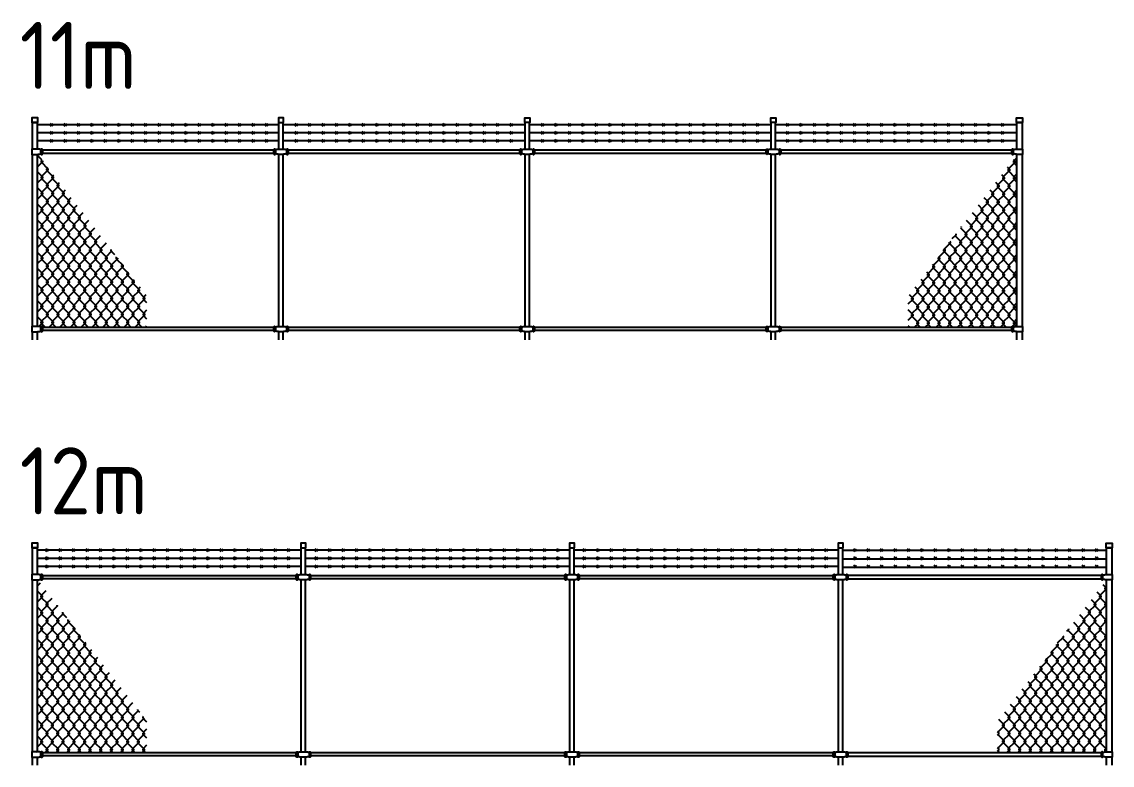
# Model space of a CAD drawing. Extents: x -408 to 1508121, y -29672 to 868845.
# Drawn here: x 1349782 to 1361961, y 168862 to 177162 of the extents above; entities that cross this region are included whole.
import ezdxf

# ---------------------------------------------------------------- set-up
doc = ezdxf.new("R2010")
doc.units = 0
doc.header["$MEASUREMENT"] = 0
doc.layers.get('DEFPOINTS').update_dxf_attribs({"color": 1})
doc.layers.add('Fence Elev New', color=2, linetype='Continuous')
doc.styles.add('ISOCP', font='isocp.shx')

# ---------------------------------------------------------------- blocks, each defined once
blk = doc.blocks.new('11m')
at = {"layer": 'Fence Elev New'}
h = blk.add_hatch(dxfattribs=at)
h.set_pattern_fill('CHAINLNK', color=8, scale=150, angle=0.0223, style=0, pattern_type=2)
h.set_pattern_definition([(269.97765, (5939.02, 28356.267), (-60.0351, -89.97659), [15, -165]), (269.97765, (5954.02, 28356.26), (-60.0351, -89.97659), [15, -165]), (314.97765, (5939.015, 28341.267), (-299.894666, 270.116992), [106.066, -403.05087]), (224.97765, (5954.015, 28341.26), (-300.105288, -269.882967), [106.066, -403.05087])])
edge = h.paths.add_edge_path()
edge.add_line((1249, 491), (1249, 137))
edge.add_line((1249, 137), (60, 137))
edge.add_line((60, 137), (60, 145))
edge.add_line((60, 145), (57, 145))
edge.add_arc((50, 143), 7.62, 14.9595, 165.0405)
edge.add_line((43, 145), (31, 145))
edge.add_arc((18, 127), 21.4, 54.0159, 86.349)
edge.add_line((20, 149), (9, 149))
edge.add_arc((9, 150), 1.56, 168.9447, 269.0261, ccw=False)
edge.add_line((7, 150), (30, 150))
edge.add_line((30, 150), (30, 2069))
edge.add_line((30, 2069), (1249, 491))
h = blk.add_hatch(dxfattribs=at)
h.set_pattern_fill('CHAINLNK', color=8, scale=150, angle=0.0223, style=0, pattern_type=2)
h.set_pattern_definition([(269.97765, (-479.48, 28356.266), (-60.0351, -89.97659), [15, -165]), (269.97765, (-464.48, 28356.26), (-60.0351, -89.97659), [15, -165]), (314.97765, (-479.485, 28341.266), (-299.894666, 270.116992), [106.066, -403.05087]), (224.97765, (-464.485, 28341.26), (-300.105288, -269.882967), [106.066, -403.05087])])
edge = h.paths.add_edge_path()
edge.add_line((10943, 149), (10971, 145))
edge.add_arc((10984, 127), 21.4, 93.651, 125.9841, ccw=False)
edge.add_line((10982, 149), (10993, 149))
edge.add_arc((10993, 150), 1.56, 270.9739, 371.0553)
edge.add_line((10995, 150), (10970, 150))
edge.add_line((10970, 150), (10970, 2069))
edge.add_line((10970, 2069), (9753, 491))
edge.add_line((9753, 491), (9753, 137))
edge.add_line((9753, 137), (10909, 137))
edge.add_line((10909, 137), (10909, 145))
edge.add_line((10909, 145), (10921, 145))
edge.add_arc((10938, 117), 31.6, 79.5958, 121.1462, ccw=False)
for p, q in [((2726, 2400), (30, 2400)), ((176, 2385), (206, 2415)), ((176, 2385), (206, 2415)), ((206, 2385), (176, 2415)), ((206, 2295), (176, 2325)), ((176, 2295), (206, 2325)), ((326, 2385), (356, 2415)), ((326, 2385), (356, 2415)), ((356, 2385), (326, 2415)), ((356, 2295), (326, 2325)), ((326, 2295), (356, 2325)), ((506, 2385), (476, 2415)), ((476, 2385), (506, 2415)), ((506, 2295), (476, 2325)), ((476, 2295), (506, 2325)), ((626, 2385), (656, 2415)), ((626, 2385), (656, 2415)), ((656, 2385), (626, 2415)), ((656, 2295), (626, 2325)), ((626, 2295), (656, 2325)), ((776, 2385), (806, 2415)), ((776, 2385), (806, 2415)), ((806, 2385), (776, 2415)), ((806, 2295), (776, 2325)), ((776, 2295), (806, 2325)), ((956, 2385), (926, 2415)), ((926, 2385), (956, 2415)), ((956, 2295), (926, 2325)), ((926, 2295), (956, 2325)), ((1106, 2385), (1076, 2415)), ((1076, 2385), (1106, 2415)), ((1106, 2295), (1076, 2325)), ((1076, 2295), (1106, 2325)), ((1256, 2385), (1226, 2415)), ((1226, 2385), (1256, 2415)), ((1256, 2295), (1226, 2325)), ((1226, 2295), (1256, 2325)), ((1406, 2385), (1376, 2415)), ((1376, 2385), (1406, 2415)), ((1406, 2295), (1376, 2325)), ((1376, 2295), (1406, 2325)), ((1526, 2385), (1556, 2415)), ((1556, 2385), (1526, 2415)), ((1526, 2295), (1556, 2325)), ((1556, 2295), (1526, 2325)), ((1676, 2385), (1706, 2415)), ((1706, 2385), (1676, 2415)), ((1676, 2295), (1706, 2325)), ((1706, 2295), (1676, 2325)), ((1826, 2385), (1856, 2415)), ((1856, 2385), (1826, 2415)), ((1826, 2295), (1856, 2325)), ((1856, 2295), (1826, 2325)), ((1976, 2385), (2006, 2415)), ((2006, 2385), (1976, 2415)), ((1976, 2295), (2006, 2325)), ((2006, 2295), (1976, 2325)), ((2126, 2385), (2156, 2415)), ((2156, 2385), (2126, 2415)), ((2126, 2295), (2156, 2325)), ((2156, 2295), (2126, 2325)), ((2276, 2385), (2306, 2415)), ((2306, 2385), (2276, 2415)), ((2276, 2295), (2306, 2325)), ((2306, 2295), (2276, 2325)), ((2426, 2385), (2456, 2415)), ((2456, 2385), (2426, 2415)), ((2426, 2295), (2456, 2325)), ((2456, 2295), (2426, 2325)), ((2576, 2385), (2606, 2415)), ((2606, 2385), (2576, 2415)), ((2576, 2295), (2606, 2325)), ((2606, 2295), (2576, 2325)), ((2726, 2130), (2726, 2428)), ((2774, 2130), (2774, 2428)), ((5476, 2400), (2774, 2400)), ((2908, 2385), (2938, 2415)), ((2908, 2385), (2938, 2415)), ((2938, 2385), (2908, 2415)), ((2938, 2295), (2908, 2325)), ((2908, 2295), (2938, 2325)), ((3058, 2385), (3088, 2415)), ((3058, 2385), (3088, 2415)), ((3088, 2385), (3058, 2415)), ((3088, 2295), (3058, 2325)), ((3058, 2295), (3088, 2325)), ((3238, 2385), (3208, 2415)), ((3208, 2385), (3238, 2415)), ((3238, 2295), (3208, 2325)), ((3208, 2295), (3238, 2325)), ((3358, 2385), (3388, 2415)), ((3358, 2385), (3388, 2415)), ((3388, 2385), (3358, 2415)), ((3388, 2295), (3358, 2325)), ((3358, 2295), (3388, 2325)), ((3508, 2385), (3538, 2415)), ((3508, 2385), (3538, 2415)), ((3538, 2385), (3508, 2415)), ((3538, 2295), (3508, 2325)), ((3508, 2295), (3538, 2325)), ((3688, 2385), (3658, 2415)), ((3658, 2385), (3688, 2415)), ((3688, 2295), (3658, 2325)), ((3658, 2295), (3688, 2325)), ((3838, 2385), (3808, 2415)), ((3808, 2385), (3838, 2415)), ((3838, 2295), (3808, 2325)), ((3808, 2295), (3838, 2325)), ((3988, 2385), (3958, 2415)), ((3958, 2385), (3988, 2415)), ((3988, 2295), (3958, 2325)), ((3958, 2295), (3988, 2325)), ((4138, 2385), (4108, 2415)), ((4108, 2385), (4138, 2415)), ((4138, 2295), (4108, 2325)), ((4108, 2295), (4138, 2325)), ((4258, 2385), (4288, 2415)), ((4288, 2385), (4258, 2415)), ((4258, 2295), (4288, 2325)), ((4288, 2295), (4258, 2325)), ((4408, 2385), (4438, 2415)), ((4438, 2385), (4408, 2415)), ((4408, 2295), (4438, 2325)), ((4438, 2295), (4408, 2325)), ((4558, 2385), (4588, 2415)), ((4588, 2385), (4558, 2415)), ((4558, 2295), (4588, 2325)), ((4588, 2295), (4558, 2325)), ((4708, 2385), (4738, 2415)), ((4738, 2385), (4708, 2415)), ((4708, 2295), (4738, 2325)), ((4738, 2295), (4708, 2325)), ((4858, 2385), (4888, 2415)), ((4888, 2385), (4858, 2415)), ((4858, 2295), (4888, 2325)), ((4888, 2295), (4858, 2325)), ((5008, 2385), (5038, 2415)), ((5038, 2385), (5008, 2415)), ((5008, 2295), (5038, 2325)), ((5038, 2295), (5008, 2325)), ((5158, 2385), (5188, 2415)), ((5188, 2385), (5158, 2415)), ((5158, 2295), (5188, 2325)), ((5188, 2295), (5158, 2325)), ((5308, 2385), (5338, 2415)), ((5338, 2385), (5308, 2415)), ((5308, 2295), (5338, 2325)), ((5338, 2295), (5308, 2325)), ((5476, 2130), (5476, 2428)), ((5524, 2130), (5524, 2428)), ((8226, 2400), (5524, 2400)), ((5660, 2385), (5690, 2415)), ((5660, 2385), (5690, 2415)), ((5690, 2385), (5660, 2415)), ((5690, 2295), (5660, 2325)), ((5660, 2295), (5690, 2325)), ((5810, 2385), (5840, 2415)), ((5810, 2385), (5840, 2415)), ((5840, 2385), (5810, 2415)), ((5840, 2295), (5810, 2325)), ((5810, 2295), (5840, 2325)), ((5990, 2385), (5960, 2415)), ((5960, 2385), (5990, 2415)), ((5990, 2295), (5960, 2325)), ((5960, 2295), (5990, 2325)), ((6110, 2385), (6140, 2415)), ((6110, 2385), (6140, 2415)), ((6140, 2385), (6110, 2415)), ((6140, 2295), (6110, 2325)), ((6110, 2295), (6140, 2325)), ((6260, 2385), (6290, 2415)), ((6260, 2385), (6290, 2415)), ((6290, 2385), (6260, 2415)), ((6290, 2295), (6260, 2325)), ((6260, 2295), (6290, 2325)), ((6440, 2385), (6410, 2415)), ((6410, 2385), (6440, 2415)), ((6440, 2295), (6410, 2325)), ((6410, 2295), (6440, 2325)), ((6590, 2385), (6560, 2415)), ((6560, 2385), (6590, 2415)), ((6590, 2295), (6560, 2325)), ((6560, 2295), (6590, 2325)), ((6740, 2385), (6710, 2415)), ((6710, 2385), (6740, 2415)), ((6740, 2295), (6710, 2325)), ((6710, 2295), (6740, 2325)), ((6890, 2385), (6860, 2415)), ((6860, 2385), (6890, 2415)), ((6890, 2295), (6860, 2325)), ((6860, 2295), (6890, 2325)), ((7010, 2385), (7040, 2415)), ((7040, 2385), (7010, 2415)), ((7010, 2295), (7040, 2325)), ((7040, 2295), (7010, 2325)), ((7160, 2385), (7190, 2415)), ((7190, 2385), (7160, 2415)), ((7160, 2295), (7190, 2325)), ((7190, 2295), (7160, 2325)), ((7310, 2385), (7340, 2415)), ((7340, 2385), (7310, 2415)), ((7310, 2295), (7340, 2325)), ((7340, 2295), (7310, 2325)), ((7460, 2385), (7490, 2415)), ((7490, 2385), (7460, 2415)), ((7460, 2295), (7490, 2325)), ((7490, 2295), (7460, 2325)), ((7610, 2385), (7640, 2415)), ((7640, 2385), (7610, 2415)), ((7610, 2295), (7640, 2325)), ((7640, 2295), (7610, 2325)), ((7760, 2385), (7790, 2415)), ((7790, 2385), (7760, 2415)), ((7760, 2295), (7790, 2325)), ((7790, 2295), (7760, 2325)), ((7910, 2385), (7940, 2415)), ((7940, 2385), (7910, 2415)), ((7910, 2295), (7940, 2325)), ((7940, 2295), (7910, 2325)), ((8060, 2385), (8090, 2415)), ((8090, 2385), (8060, 2415)), ((8060, 2295), (8090, 2325)), ((8090, 2295), (8060, 2325)), ((8226, 2130), (8226, 2428)), ((8274, 2130), (8274, 2428)), ((10970, 2400), (8274, 2400)), ((8396, 2385), (8426, 2415)), ((8396, 2385), (8426, 2415)), ((8426, 2385), (8396, 2415)), ((8426, 2295), (8396, 2325)), ((8396, 2295), (8426, 2325)), ((8546, 2385), (8576, 2415)), ((8546, 2385), (8576, 2415)), ((8576, 2385), (8546, 2415)), ((8576, 2295), (8546, 2325)), ((8546, 2295), (8576, 2325)), ((8726, 2385), (8696, 2415)), ((8696, 2385), (8726, 2415)), ((8726, 2295), (8696, 2325)), ((8696, 2295), (8726, 2325)), ((8846, 2385), (8876, 2415)), ((8846, 2385), (8876, 2415)), ((8876, 2385), (8846, 2415)), ((8876, 2295), (8846, 2325)), ((8846, 2295), (8876, 2325)), ((8996, 2385), (9026, 2415)), ((8996, 2385), (9026, 2415)), ((9026, 2385), (8996, 2415)), ((9026, 2295), (8996, 2325)), ((8996, 2295), (9026, 2325)), ((9176, 2385), (9146, 2415)), ((9146, 2385), (9176, 2415)), ((9176, 2295), (9146, 2325)), ((9146, 2295), (9176, 2325)), ((9326, 2385), (9296, 2415)), ((9296, 2385), (9326, 2415)), ((9326, 2295), (9296, 2325)), ((9296, 2295), (9326, 2325)), ((9476, 2385), (9446, 2415)), ((9446, 2385), (9476, 2415)), ((9476, 2295), (9446, 2325)), ((9446, 2295), (9476, 2325)), ((9626, 2385), (9596, 2415)), ((9596, 2385), (9626, 2415)), ((9626, 2295), (9596, 2325)), ((9596, 2295), (9626, 2325)), ((9746, 2385), (9776, 2415)), ((9776, 2385), (9746, 2415)), ((9746, 2295), (9776, 2325)), ((9776, 2295), (9746, 2325)), ((9896, 2385), (9926, 2415)), ((9926, 2385), (9896, 2415)), ((9896, 2295), (9926, 2325)), ((9926, 2295), (9896, 2325)), ((10046, 2385), (10076, 2415)), ((10076, 2385), (10046, 2415)), ((10046, 2295), (10076, 2325)), ((10076, 2295), (10046, 2325)), ((10196, 2385), (10226, 2415)), ((10226, 2385), (10196, 2415)), ((10196, 2295), (10226, 2325)), ((10226, 2295), (10196, 2325)), ((10346, 2385), (10376, 2415)), ((10376, 2385), (10346, 2415)), ((10346, 2295), (10376, 2325)), ((10376, 2295), (10346, 2325)), ((10496, 2385), (10526, 2415)), ((10526, 2385), (10496, 2415)), ((10496, 2295), (10526, 2325)), ((10526, 2295), (10496, 2325)), ((10646, 2385), (10676, 2415)), ((10676, 2385), (10646, 2415)), ((10646, 2295), (10676, 2325)), ((10676, 2295), (10646, 2325)), ((10796, 2385), (10826, 2415)), ((10826, 2385), (10796, 2415)), ((10796, 2295), (10826, 2325)), ((10826, 2295), (10796, 2325)), ((2726, 2310), (30, 2310)), ((2726, 2220), (30, 2220)), ((206, 2205), (176, 2235)), ((176, 2205), (206, 2235)), ((356, 2205), (326, 2235)), ((326, 2205), (356, 2235)), ((506, 2205), (476, 2235)), ((476, 2205), (506, 2235)), ((656, 2205), (626, 2235)), ((626, 2205), (656, 2235)), ((806, 2205), (776, 2235)), ((776, 2205), (806, 2235)), ((956, 2205), (926, 2235)), ((926, 2205), (956, 2235)), ((1106, 2205), (1076, 2235)), ((1076, 2205), (1106, 2235)), ((1256, 2205), (1226, 2235)), ((1226, 2205), (1256, 2235)), ((1406, 2205), (1376, 2235)), ((1376, 2205), (1406, 2235)), ((1526, 2205), (1556, 2235)), ((1556, 2205), (1526, 2235)), ((1676, 2205), (1706, 2235)), ((1706, 2205), (1676, 2235)), ((1826, 2205), (1856, 2235)), ((1856, 2205), (1826, 2235)), ((1976, 2205), (2006, 2235)), ((2006, 2205), (1976, 2235)), ((2126, 2205), (2156, 2235)), ((2156, 2205), (2126, 2235)), ((2276, 2205), (2306, 2235)), ((2306, 2205), (2276, 2235)), ((2426, 2205), (2456, 2235)), ((2456, 2205), (2426, 2235)), ((2576, 2205), (2606, 2235)), ((2606, 2205), (2576, 2235)), ((5476, 2310), (2774, 2310)), ((5476, 2220), (2774, 2220)), ((2938, 2205), (2908, 2235)), ((2908, 2205), (2938, 2235)), ((3088, 2205), (3058, 2235)), ((3058, 2205), (3088, 2235)), ((3238, 2205), (3208, 2235)), ((3208, 2205), (3238, 2235)), ((3388, 2205), (3358, 2235)), ((3358, 2205), (3388, 2235)), ((3538, 2205), (3508, 2235)), ((3508, 2205), (3538, 2235)), ((3688, 2205), (3658, 2235)), ((3658, 2205), (3688, 2235)), ((3838, 2205), (3808, 2235)), ((3808, 2205), (3838, 2235)), ((3988, 2205), (3958, 2235)), ((3958, 2205), (3988, 2235)), ((4138, 2205), (4108, 2235)), ((4108, 2205), (4138, 2235)), ((4258, 2205), (4288, 2235)), ((4288, 2205), (4258, 2235)), ((4408, 2205), (4438, 2235)), ((4438, 2205), (4408, 2235)), ((4558, 2205), (4588, 2235)), ((4588, 2205), (4558, 2235)), ((4708, 2205), (4738, 2235)), ((4738, 2205), (4708, 2235)), ((4858, 2205), (4888, 2235)), ((4888, 2205), (4858, 2235)), ((5008, 2205), (5038, 2235)), ((5038, 2205), (5008, 2235)), ((5158, 2205), (5188, 2235)), ((5188, 2205), (5158, 2235)), ((5308, 2205), (5338, 2235)), ((5338, 2205), (5308, 2235)), ((8226, 2310), (5524, 2310)), ((8226, 2220), (5524, 2220)), ((5690, 2205), (5660, 2235)), ((5660, 2205), (5690, 2235)), ((5840, 2205), (5810, 2235)), ((5810, 2205), (5840, 2235)), ((5990, 2205), (5960, 2235)), ((5960, 2205), (5990, 2235)), ((6140, 2205), (6110, 2235)), ((6110, 2205), (6140, 2235)), ((6290, 2205), (6260, 2235)), ((6260, 2205), (6290, 2235)), ((6440, 2205), (6410, 2235)), ((6410, 2205), (6440, 2235)), ((6590, 2205), (6560, 2235)), ((6560, 2205), (6590, 2235)), ((6740, 2205), (6710, 2235)), ((6710, 2205), (6740, 2235)), ((6890, 2205), (6860, 2235)), ((6860, 2205), (6890, 2235)), ((7010, 2205), (7040, 2235)), ((7040, 2205), (7010, 2235)), ((7160, 2205), (7190, 2235)), ((7190, 2205), (7160, 2235)), ((7310, 2205), (7340, 2235)), ((7340, 2205), (7310, 2235)), ((7460, 2205), (7490, 2235)), ((7490, 2205), (7460, 2235)), ((7610, 2205), (7640, 2235)), ((7640, 2205), (7610, 2235)), ((7760, 2205), (7790, 2235)), ((7790, 2205), (7760, 2235)), ((7910, 2205), (7940, 2235)), ((7940, 2205), (7910, 2235)), ((8060, 2205), (8090, 2235)), ((8090, 2205), (8060, 2235)), ((10970, 2310), (8274, 2310)), ((10970, 2220), (8274, 2220)), ((8426, 2205), (8396, 2235)), ((8396, 2205), (8426, 2235)), ((8576, 2205), (8546, 2235)), ((8546, 2205), (8576, 2235)), ((8726, 2205), (8696, 2235)), ((8696, 2205), (8726, 2235)), ((8876, 2205), (8846, 2235)), ((8846, 2205), (8876, 2235)), ((9026, 2205), (8996, 2235)), ((8996, 2205), (9026, 2235)), ((9176, 2205), (9146, 2235)), ((9146, 2205), (9176, 2235)), ((9326, 2205), (9296, 2235)), ((9296, 2205), (9326, 2235)), ((9476, 2205), (9446, 2235)), ((9446, 2205), (9476, 2235)), ((9626, 2205), (9596, 2235)), ((9596, 2205), (9626, 2235)), ((9746, 2205), (9776, 2235)), ((9776, 2205), (9746, 2235)), ((9896, 2205), (9926, 2235)), ((9926, 2205), (9896, 2235)), ((10046, 2205), (10076, 2235)), ((10076, 2205), (10046, 2235)), ((10196, 2205), (10226, 2235)), ((10226, 2205), (10196, 2235)), ((10346, 2205), (10376, 2235)), ((10376, 2205), (10346, 2235)), ((10496, 2205), (10526, 2235)), ((10526, 2205), (10496, 2235)), ((10646, 2205), (10676, 2235)), ((10676, 2205), (10646, 2235)), ((10796, 2205), (10826, 2235)), ((10826, 2205), (10796, 2235)), ((2669, 2116), (87, 2116)), ((2669, 2082), (87, 2082)), ((2672, 2124), (2672, 2075)), ((2687, 2124), (2687, 2075)), ((2813, 2124), (2813, 2075)), ((2828, 2124), (2828, 2075)), ((5419, 2116), (2831, 2116)), ((5419, 2082), (2831, 2082)), ((5422, 2124), (5422, 2075)), ((5437, 2124), (5437, 2075)), ((5563, 2124), (5563, 2075)), ((5578, 2124), (5578, 2075)), ((8169, 2116), (5581, 2116)), ((8169, 2082), (5581, 2082)), ((8172, 2124), (8172, 2075)), ((8187, 2124), (8187, 2075)), ((8313, 2124), (8313, 2075)), ((8328, 2124), (8328, 2075)), ((10913, 2116), (8331, 2116)), ((10913, 2082), (8331, 2082)), ((2726, 150), (2726, 2069)), ((2774, 150), (2774, 2069)), ((5476, 150), (5476, 2069)), ((5524, 150), (5524, 2069)), ((8226, 150), (8226, 2069)), ((8274, 150), (8274, 2069)), ((2669, 137), (87, 137)), ((2672, 145), (2672, 95)), ((2687, 145), (2687, 95)), ((2813, 145), (2813, 95)), ((2828, 95), (2828, 145)), ((5419, 137), (2831, 137)), ((5422, 145), (5422, 95)), ((5437, 145), (5437, 95)), ((5563, 144), (5563, 95)), ((5578, 144), (5578, 95)), ((8169, 137), (5581, 137)), ((8172, 145), (8172, 95)), ((8187, 145), (8187, 95)), ((8313, 145), (8313, 95)), ((8328, 145), (8328, 95)), ((10913, 137), (8331, 137)), ((2669, 103), (87, 103)), ((2726, 0), (2726, 90)), ((2774, 0), (2774, 90)), ((5419, 103), (2831, 103)), ((5476, 0), (5476, 90)), ((5524, 0), (5524, 90)), ((8169, 103), (5581, 103)), ((8226, 0), (8226, 90)), ((8274, 0), (8274, 90)), ((10913, 103), (8331, 103))]:
    blk.add_line(p, q, dxfattribs=at)
for points in [[(34, 2428), (34, 2478), (-34, 2478), (-34, 2428)], [(2778, 2428), (2778, 2478), (2722, 2478), (2722, 2428)], [(5472, 2428), (5472, 2478), (5528, 2478), (5528, 2428)], [(8222, 2428), (8222, 2478), (8278, 2478), (8278, 2428)], [(10966, 2428), (10966, 2478), (11034, 2478), (11034, 2428)]]:
    blk.add_lwpolyline(points, close=True, dxfattribs=at)
for points in [[(30, 2130), (30, 2428), (-30, 2428), (-30, 2130)], [(10970, 2130), (10970, 2428), (11030, 2428), (11030, 2130)], [(84, 2124), (84, 2075), (87, 2075), (87, 2124), (84, 2124)], [(10916, 2124), (10916, 2075), (10913, 2075), (10913, 2124), (10916, 2124)], [(-30, 2069), (-30, 150)], [(30, 150), (30, 2069)], [(10970, 150), (10970, 2069)], [(11030, 2069), (11030, 150)], [(84, 145), (84, 95), (87, 95), (87, 145), (84, 145)], [(10916, 145), (10916, 95), (10913, 95), (10913, 145), (10916, 145)], [(-30, 90), (-30, 0)], [(30, 0), (30, 90)], [(10970, 0), (10970, 90)], [(11030, 90), (11030, 0)]]:
    blk.add_lwpolyline(points, dxfattribs=at)
for points in [[(34, 2069), (34, 2069, -0.414214), (36, 2071), (46, 2071, 0.142023), (58, 2075), (69, 2075), (69, 2124), (58, 2124, 0.142023), (46, 2128), (36, 2128, -0.414214), (34, 2129), (34, 2130), (-34, 2130), (-34, 2069), (34, 2069)], [(10966, 2069), (10966, 2069, 0.414214), (10964, 2071), (10954, 2071, -0.142023), (10942, 2075), (10931, 2075), (10931, 2124), (10942, 2124, -0.142023), (10954, 2128), (10964, 2128, 0.414214), (10966, 2129), (10966, 2130), (11034, 2130), (11034, 2069), (10966, 2069)], [(34, 90), (34, 90, -0.414214), (36, 91), (46, 91, 0.142023), (58, 95), (69, 95), (69, 145), (58, 145, 0.142023), (46, 149), (36, 149, -0.414214), (34, 150), (34, 150), (-34, 150), (-34, 90), (34, 90)], [(10966, 90), (10966, 90, 0.414214), (10964, 91), (10954, 91, -0.142023), (10942, 95), (10931, 95), (10931, 145), (10942, 145, -0.142023), (10954, 149), (10964, 149, 0.414214), (10966, 150), (10966, 150), (11034, 150), (11034, 90), (10966, 90)]]:
    blk.add_lwpolyline(points, format="xyb", dxfattribs=at)
for points in [[(2672, 2124, -0.733331), (2687, 2124), (2698, 2124, -0.142023), (2710, 2128), (2720, 2128, 0.414214), (2722, 2129), (2722, 2130), (2778, 2130), (2778, 2129, 0.414214), (2779, 2128), (2790, 2128, -0.142023), (2802, 2124), (2813, 2124, -0.733331), (2828, 2124), (2831, 2124), (2831, 2075), (2828, 2075, -0.733331), (2813, 2075), (2802, 2075, -0.142023), (2790, 2071), (2779, 2071, 0.414214), (2778, 2069), (2778, 2069), (2722, 2069), (2722, 2069, 0.414214), (2720, 2071), (2710, 2071, -0.142023), (2698, 2075), (2687, 2075, -0.733331), (2672, 2075), (2669, 2075), (2669, 2124), (2672, 2124), (2672, 2124), (2672, 2124)], [(5422, 2124, -0.733331), (5437, 2124), (5448, 2124, -0.142023), (5460, 2128), (5470, 2128, 0.414214), (5472, 2129), (5472, 2130), (5528, 2130), (5528, 2129, 0.414214), (5529, 2128), (5540, 2128, -0.142023), (5552, 2124), (5563, 2124, -0.733331), (5578, 2124), (5581, 2124), (5581, 2075), (5578, 2075, -0.733331), (5563, 2075), (5552, 2075, -0.142023), (5540, 2071), (5529, 2071, 0.414214), (5528, 2069), (5528, 2069), (5472, 2069), (5472, 2069, 0.414214), (5470, 2071), (5460, 2071, -0.142023), (5448, 2075), (5437, 2075, -0.733331), (5422, 2075), (5419, 2075), (5419, 2124), (5422, 2124), (5422, 2124), (5422, 2124)], [(8172, 2124, -0.733331), (8187, 2124), (8198, 2124, -0.142023), (8210, 2128), (8220, 2128, 0.414214), (8222, 2129), (8222, 2130), (8278, 2130), (8278, 2129, 0.414214), (8279, 2128), (8290, 2128, -0.142023), (8302, 2124), (8313, 2124, -0.733331), (8328, 2124), (8331, 2124), (8331, 2075), (8328, 2075, -0.733331), (8313, 2075), (8302, 2075, -0.142023), (8290, 2071), (8279, 2071, 0.414214), (8278, 2069), (8278, 2069), (8222, 2069), (8222, 2069, 0.414214), (8220, 2071), (8210, 2071, -0.142023), (8198, 2075), (8187, 2075, -0.733331), (8172, 2075), (8169, 2075), (8169, 2124), (8172, 2124), (8172, 2124), (8172, 2124)], [(2672, 145, -0.733331), (2687, 145), (2698, 145, -0.142023), (2710, 149), (2720, 149, 0.414214), (2722, 150), (2722, 150), (2778, 150), (2778, 150, 0.414214), (2779, 149), (2790, 149, -0.142023), (2802, 145), (2813, 145, -0.733331), (2828, 145), (2831, 145), (2831, 95), (2828, 95, -0.733331), (2813, 95), (2802, 95, -0.142023), (2790, 91), (2779, 91, 0.414214), (2778, 90), (2778, 90), (2722, 90), (2722, 90, 0.414214), (2720, 91), (2710, 91, -0.142023), (2698, 95), (2687, 95, -0.733331), (2672, 95), (2669, 95), (2669, 145), (2672, 145), (2672, 145), (2672, 145)], [(5422, 145, -0.733331), (5437, 145), (5448, 145, -0.142023), (5460, 149), (5470, 149, 0.414214), (5472, 150), (5472, 150), (5528, 150), (5528, 150, 0.414214), (5529, 149), (5540, 149, -0.142023), (5552, 145), (5563, 145, -0.733331), (5578, 145), (5581, 145), (5581, 95), (5578, 95, -0.733331), (5563, 95), (5552, 95, -0.142023), (5540, 91), (5529, 91, 0.414214), (5528, 90), (5528, 90), (5472, 90), (5472, 90, 0.414214), (5470, 91), (5460, 91, -0.142023), (5448, 95), (5437, 95, -0.733331), (5422, 95), (5419, 95), (5419, 145), (5422, 145), (5422, 145), (5422, 145)], [(8172, 145, -0.733331), (8187, 145), (8198, 145, -0.142023), (8210, 149), (8220, 149, 0.414214), (8222, 150), (8222, 150), (8278, 150), (8278, 150, 0.414214), (8279, 149), (8290, 149, -0.142023), (8302, 145), (8313, 145, -0.733331), (8328, 145), (8331, 145), (8331, 95), (8328, 95, -0.733331), (8313, 95), (8302, 95, -0.142023), (8290, 91), (8279, 91, 0.414214), (8278, 90), (8278, 90), (8222, 90), (8222, 90, 0.414214), (8220, 91), (8210, 91, -0.142023), (8198, 95), (8187, 95, -0.733331), (8172, 95), (8169, 95), (8169, 145), (8172, 145), (8172, 145), (8172, 145)]]:
    blk.add_lwpolyline(points, format="xyb", close=True, dxfattribs=at)
for centre, start, end in [((77, 2122), 17.4925, 162.5075), ((77, 2077), 197.4925, 342.5075), ((2679, 2122), 17.4925, 162.5075), ((2679, 2077), 197.4925, 342.5075), ((2821, 2122), 17.4702, 162.4851), ((2821, 2077), 197.4925, 342.5075), ((5429, 2122), 17.4925, 162.5075), ((5429, 2077), 197.4925, 342.5075), ((5571, 2122), 17.4702, 162.4851), ((5571, 2077), 197.4925, 342.5075), ((8321, 2122), 17.4702, 162.4851), ((8321, 2077), 197.4925, 342.5075), ((10923, 2122), 17.4925, 162.5075), ((10923, 2077), 197.4925, 342.5075), ((77, 142), 17.4925, 162.5075), ((5429, 142), 17.4925, 162.5075), ((5571, 142), 17.4702, 162.4851), ((10923, 142), 17.4925, 162.5075), ((77, 98), 197.4925, 342.5075), ((5429, 98), 197.4925, 342.5075), ((5571, 98), 197.4925, 342.5075), ((10923, 98), 197.4925, 342.5075)]:
    blk.add_arc(centre, 7.72, start, end, dxfattribs=at)
at = {"layer": 'DEFPOINTS', "insert": (-169, 3550), "char_height": 750, "attachment_point": 1, "style": 'ISOCP'}
blk.add_mtext_dynamic_manual_height_columns('11m', width=1812.8, gutter_width=1250, heights=[0], dxfattribs=at)
blk = doc.blocks.new('12m')
at = {"layer": 'Fence Elev New'}
h = blk.add_hatch(dxfattribs=at)
h.set_pattern_fill('CHAINLNK', color=8, scale=150, angle=0.0223, style=0, pattern_type=2)
h.set_pattern_definition([(269.97765, (9122.214, 28360.58), (-60.0351, -89.97659), [15, -165]), (269.97765, (9137.214, 28360.574), (-60.0351, -89.97659), [15, -165]), (314.97765, (9122.209, 28345.58), (-299.894666, 270.116992), [106.066, -403.05087]), (224.97765, (9137.209, 28345.574), (-300.105288, -269.882967), [106.066, -403.05087])])
edge = h.paths.add_edge_path()
edge.add_line((10751, 495), (10751, 141))
edge.add_line((10751, 141), (11940, 141))
edge.add_line((11940, 141), (11940, 149))
edge.add_line((11940, 149), (11943, 149))
edge.add_arc((11950, 147), 7.62, 374.9595, 525.0405, ccw=False)
edge.add_line((11957, 149), (11969, 149))
edge.add_arc((11982, 132), 21.4, 453.651, 485.9841, ccw=False)
edge.add_line((11980, 153), (11991, 153))
edge.add_arc((11991, 154), 1.56, 270.9739, 371.0553)
edge.add_line((11993, 155), (11970, 155))
edge.add_line((11970, 155), (11970, 2073))
edge.add_line((11970, 2073), (10751, 495))
h = blk.add_hatch(dxfattribs=at)
h.set_pattern_fill('CHAINLNK', color=8, scale=150, angle=0.0223, style=0, pattern_type=2)
h.set_pattern_definition([(269.97765, (5939.02, 28356.267), (-60.0351, -89.97659), [15, -165]), (269.97765, (5954.02, 28356.26), (-60.0351, -89.97659), [15, -165]), (314.97765, (5939.015, 28341.267), (-299.894666, 270.116992), [106.066, -403.05087]), (224.97765, (5954.015, 28341.26), (-300.105288, -269.882967), [106.066, -403.05087])])
edge = h.paths.add_edge_path()
edge.add_line((1249, 491), (1249, 137))
edge.add_line((1249, 137), (60, 137))
edge.add_line((60, 137), (60, 145))
edge.add_line((60, 145), (57, 145))
edge.add_arc((50, 143), 7.62, 14.9595, 165.0405)
edge.add_line((43, 145), (31, 145))
edge.add_arc((18, 127), 21.4, 54.0159, 86.349)
edge.add_line((20, 149), (9, 149))
edge.add_arc((9, 150), 1.56, 168.9447, 269.0261, ccw=False)
edge.add_line((7, 150), (30, 150))
edge.add_line((30, 150), (30, 2069))
edge.add_line((30, 2069), (1249, 491))
for p, q in [((2976, 2400), (30, 2400)), ((152, 2385), (122, 2415)), ((122, 2385), (152, 2415)), ((152, 2295), (122, 2325)), ((122, 2295), (152, 2325)), ((302, 2385), (272, 2415)), ((272, 2385), (302, 2415)), ((302, 2295), (272, 2325)), ((272, 2295), (302, 2325)), ((452, 2385), (422, 2415)), ((422, 2385), (452, 2415)), ((452, 2295), (422, 2325)), ((422, 2295), (452, 2325)), ((602, 2385), (572, 2415)), ((572, 2385), (602, 2415)), ((602, 2295), (572, 2325)), ((572, 2295), (602, 2325)), ((752, 2385), (722, 2415)), ((722, 2385), (752, 2415)), ((752, 2295), (722, 2325)), ((722, 2295), (752, 2325)), ((902, 2385), (872, 2415)), ((872, 2385), (902, 2415)), ((902, 2295), (872, 2325)), ((872, 2295), (902, 2325)), ((1052, 2385), (1022, 2415)), ((1022, 2385), (1052, 2415)), ((1052, 2295), (1022, 2325)), ((1022, 2295), (1052, 2325)), ((1202, 2385), (1172, 2415)), ((1172, 2385), (1202, 2415)), ((1202, 2295), (1172, 2325)), ((1172, 2295), (1202, 2325)), ((1352, 2385), (1322, 2415)), ((1322, 2385), (1352, 2415)), ((1352, 2295), (1322, 2325)), ((1322, 2295), (1352, 2325)), ((1502, 2385), (1472, 2415)), ((1472, 2385), (1502, 2415)), ((1502, 2295), (1472, 2325)), ((1472, 2295), (1502, 2325)), ((1652, 2385), (1622, 2415)), ((1622, 2385), (1652, 2415)), ((1652, 2295), (1622, 2325)), ((1622, 2295), (1652, 2325)), ((1802, 2385), (1772, 2415)), ((1772, 2385), (1802, 2415)), ((1802, 2295), (1772, 2325)), ((1772, 2295), (1802, 2325)), ((1952, 2385), (1922, 2415)), ((1922, 2385), (1952, 2415)), ((1952, 2295), (1922, 2325)), ((1922, 2295), (1952, 2325)), ((2102, 2385), (2072, 2415)), ((2072, 2385), (2102, 2415)), ((2102, 2295), (2072, 2325)), ((2072, 2295), (2102, 2325)), ((2252, 2385), (2222, 2415)), ((2222, 2385), (2252, 2415)), ((2252, 2295), (2222, 2325)), ((2222, 2295), (2252, 2325)), ((2402, 2385), (2372, 2415)), ((2372, 2385), (2402, 2415)), ((2402, 2295), (2372, 2325)), ((2372, 2295), (2402, 2325)), ((2552, 2385), (2522, 2415)), ((2522, 2385), (2552, 2415)), ((2552, 2295), (2522, 2325)), ((2522, 2295), (2552, 2325)), ((2702, 2385), (2672, 2415)), ((2672, 2385), (2702, 2415)), ((2702, 2295), (2672, 2325)), ((2672, 2295), (2702, 2325)), ((2852, 2385), (2822, 2415)), ((2822, 2385), (2852, 2415)), ((2852, 2295), (2822, 2325)), ((2822, 2295), (2852, 2325)), ((2976, 2130), (2976, 2428)), ((3024, 2130), (3024, 2428)), ((5976, 2400), (3024, 2400)), ((3162, 2385), (3132, 2415)), ((3132, 2385), (3162, 2415)), ((3162, 2295), (3132, 2325)), ((3132, 2295), (3162, 2325)), ((3312, 2385), (3282, 2415)), ((3282, 2385), (3312, 2415)), ((3312, 2295), (3282, 2325)), ((3282, 2295), (3312, 2325)), ((3462, 2385), (3432, 2415)), ((3432, 2385), (3462, 2415)), ((3462, 2295), (3432, 2325)), ((3432, 2295), (3462, 2325)), ((3612, 2385), (3582, 2415)), ((3582, 2385), (3612, 2415)), ((3612, 2295), (3582, 2325)), ((3582, 2295), (3612, 2325)), ((3762, 2385), (3732, 2415)), ((3732, 2385), (3762, 2415)), ((3762, 2295), (3732, 2325)), ((3732, 2295), (3762, 2325)), ((3912, 2385), (3882, 2415)), ((3882, 2385), (3912, 2415)), ((3912, 2295), (3882, 2325)), ((3882, 2295), (3912, 2325)), ((4062, 2385), (4032, 2415)), ((4032, 2385), (4062, 2415)), ((4062, 2295), (4032, 2325)), ((4032, 2295), (4062, 2325)), ((4212, 2385), (4182, 2415)), ((4182, 2385), (4212, 2415)), ((4212, 2295), (4182, 2325)), ((4182, 2295), (4212, 2325)), ((4362, 2385), (4332, 2415)), ((4332, 2385), (4362, 2415)), ((4362, 2295), (4332, 2325)), ((4332, 2295), (4362, 2325)), ((4512, 2385), (4482, 2415)), ((4482, 2385), (4512, 2415)), ((4512, 2295), (4482, 2325)), ((4482, 2295), (4512, 2325)), ((4662, 2385), (4632, 2415)), ((4632, 2385), (4662, 2415)), ((4662, 2295), (4632, 2325)), ((4632, 2295), (4662, 2325)), ((4812, 2385), (4782, 2415)), ((4782, 2385), (4812, 2415)), ((4812, 2295), (4782, 2325)), ((4782, 2295), (4812, 2325)), ((4962, 2385), (4932, 2415)), ((4932, 2385), (4962, 2415)), ((4962, 2295), (4932, 2325)), ((4932, 2295), (4962, 2325)), ((5112, 2385), (5082, 2415)), ((5082, 2385), (5112, 2415)), ((5112, 2295), (5082, 2325)), ((5082, 2295), (5112, 2325)), ((5262, 2385), (5232, 2415)), ((5232, 2385), (5262, 2415)), ((5262, 2295), (5232, 2325)), ((5232, 2295), (5262, 2325)), ((5412, 2385), (5382, 2415)), ((5382, 2385), (5412, 2415)), ((5412, 2295), (5382, 2325)), ((5382, 2295), (5412, 2325)), ((5562, 2385), (5532, 2415)), ((5532, 2385), (5562, 2415)), ((5562, 2295), (5532, 2325)), ((5532, 2295), (5562, 2325)), ((5712, 2385), (5682, 2415)), ((5682, 2385), (5712, 2415)), ((5712, 2295), (5682, 2325)), ((5682, 2295), (5712, 2325)), ((5862, 2385), (5832, 2415)), ((5832, 2385), (5862, 2415)), ((5862, 2295), (5832, 2325)), ((5832, 2295), (5862, 2325)), ((5976, 2130), (5976, 2428)), ((6024, 2130), (6024, 2428)), ((8976, 2400), (6024, 2400)), ((6156, 2385), (6126, 2415)), ((6126, 2385), (6156, 2415)), ((6156, 2295), (6126, 2325)), ((6126, 2295), (6156, 2325)), ((6306, 2385), (6276, 2415)), ((6276, 2385), (6306, 2415)), ((6306, 2295), (6276, 2325)), ((6276, 2295), (6306, 2325)), ((6456, 2385), (6426, 2415)), ((6426, 2385), (6456, 2415)), ((6456, 2295), (6426, 2325)), ((6426, 2295), (6456, 2325)), ((6606, 2385), (6576, 2415)), ((6576, 2385), (6606, 2415)), ((6606, 2295), (6576, 2325)), ((6576, 2295), (6606, 2325)), ((6756, 2385), (6726, 2415)), ((6726, 2385), (6756, 2415)), ((6756, 2295), (6726, 2325)), ((6726, 2295), (6756, 2325)), ((6906, 2385), (6876, 2415)), ((6876, 2385), (6906, 2415)), ((6906, 2295), (6876, 2325)), ((6876, 2295), (6906, 2325)), ((7056, 2385), (7026, 2415)), ((7026, 2385), (7056, 2415)), ((7056, 2295), (7026, 2325)), ((7026, 2295), (7056, 2325)), ((7206, 2385), (7176, 2415)), ((7176, 2385), (7206, 2415)), ((7206, 2295), (7176, 2325)), ((7176, 2295), (7206, 2325)), ((7356, 2385), (7326, 2415)), ((7326, 2385), (7356, 2415)), ((7356, 2295), (7326, 2325)), ((7326, 2295), (7356, 2325)), ((7506, 2385), (7476, 2415)), ((7476, 2385), (7506, 2415)), ((7506, 2295), (7476, 2325)), ((7476, 2295), (7506, 2325)), ((7656, 2385), (7626, 2415)), ((7626, 2385), (7656, 2415)), ((7656, 2295), (7626, 2325)), ((7626, 2295), (7656, 2325)), ((7806, 2385), (7776, 2415)), ((7776, 2385), (7806, 2415)), ((7806, 2295), (7776, 2325)), ((7776, 2295), (7806, 2325)), ((7956, 2385), (7926, 2415)), ((7926, 2385), (7956, 2415)), ((7956, 2295), (7926, 2325)), ((7926, 2295), (7956, 2325)), ((8106, 2385), (8076, 2415)), ((8076, 2385), (8106, 2415)), ((8106, 2295), (8076, 2325)), ((8076, 2295), (8106, 2325)), ((8256, 2385), (8226, 2415)), ((8226, 2385), (8256, 2415)), ((8256, 2295), (8226, 2325)), ((8226, 2295), (8256, 2325)), ((8406, 2385), (8376, 2415)), ((8376, 2385), (8406, 2415)), ((8406, 2295), (8376, 2325)), ((8376, 2295), (8406, 2325)), ((8556, 2385), (8526, 2415)), ((8526, 2385), (8556, 2415)), ((8556, 2295), (8526, 2325)), ((8526, 2295), (8556, 2325)), ((8706, 2385), (8676, 2415)), ((8676, 2385), (8706, 2415)), ((8706, 2295), (8676, 2325)), ((8676, 2295), (8706, 2325)), ((8856, 2385), (8826, 2415)), ((8826, 2385), (8856, 2415)), ((8856, 2295), (8826, 2325)), ((8826, 2295), (8856, 2325)), ((8976, 2130), (8976, 2428)), ((9024, 2130), (9024, 2428)), ((9024, 2401), (11970, 2401)), ((9177, 2385), (9147, 2415)), ((9147, 2385), (9177, 2415)), ((9177, 2295), (9147, 2325)), ((9147, 2295), (9177, 2325)), ((9327, 2385), (9297, 2415)), ((9297, 2385), (9327, 2415)), ((9327, 2295), (9297, 2325)), ((9297, 2295), (9327, 2325)), ((9477, 2385), (9447, 2415)), ((9447, 2385), (9477, 2415)), ((9477, 2295), (9447, 2325)), ((9447, 2295), (9477, 2325)), ((9627, 2385), (9597, 2415)), ((9597, 2385), (9627, 2415)), ((9627, 2295), (9597, 2325)), ((9597, 2295), (9627, 2325)), ((9777, 2385), (9747, 2415)), ((9747, 2385), (9777, 2415)), ((9777, 2295), (9747, 2325)), ((9747, 2295), (9777, 2325)), ((9927, 2385), (9897, 2415)), ((9897, 2385), (9927, 2415)), ((9927, 2295), (9897, 2325)), ((9897, 2295), (9927, 2325)), ((10077, 2385), (10047, 2415)), ((10047, 2385), (10077, 2415)), ((10077, 2295), (10047, 2325)), ((10047, 2295), (10077, 2325)), ((10227, 2385), (10197, 2415)), ((10197, 2385), (10227, 2415)), ((10227, 2295), (10197, 2325)), ((10197, 2295), (10227, 2325)), ((10377, 2385), (10347, 2415)), ((10347, 2385), (10377, 2415)), ((10377, 2295), (10347, 2325)), ((10347, 2295), (10377, 2325)), ((10527, 2385), (10497, 2415)), ((10497, 2385), (10527, 2415)), ((10527, 2295), (10497, 2325)), ((10497, 2295), (10527, 2325)), ((10677, 2385), (10647, 2415)), ((10647, 2385), (10677, 2415)), ((10677, 2295), (10647, 2325)), ((10647, 2295), (10677, 2325)), ((10827, 2385), (10797, 2415)), ((10797, 2385), (10827, 2415)), ((10827, 2295), (10797, 2325)), ((10797, 2295), (10827, 2325)), ((10977, 2385), (10947, 2415)), ((10947, 2385), (10977, 2415)), ((10977, 2295), (10947, 2325)), ((10947, 2295), (10977, 2325)), ((11127, 2385), (11097, 2415)), ((11097, 2385), (11127, 2415)), ((11127, 2295), (11097, 2325)), ((11097, 2295), (11127, 2325)), ((11277, 2385), (11247, 2415)), ((11247, 2385), (11277, 2415)), ((11277, 2295), (11247, 2325)), ((11247, 2295), (11277, 2325)), ((11427, 2385), (11397, 2415)), ((11397, 2385), (11427, 2415)), ((11427, 2295), (11397, 2325)), ((11397, 2295), (11427, 2325)), ((11577, 2385), (11547, 2415)), ((11547, 2385), (11577, 2415)), ((11577, 2295), (11547, 2325)), ((11547, 2295), (11577, 2325)), ((11727, 2385), (11697, 2415)), ((11697, 2385), (11727, 2415)), ((11727, 2295), (11697, 2325)), ((11697, 2295), (11727, 2325)), ((11877, 2385), (11847, 2415)), ((11847, 2385), (11877, 2415)), ((11877, 2295), (11847, 2325)), ((11847, 2295), (11877, 2325)), ((2976, 2310), (30, 2310)), ((2976, 2220), (30, 2220)), ((152, 2205), (122, 2235)), ((122, 2205), (152, 2235)), ((302, 2205), (272, 2235)), ((272, 2205), (302, 2235)), ((452, 2205), (422, 2235)), ((422, 2205), (452, 2235)), ((602, 2205), (572, 2235)), ((572, 2205), (602, 2235)), ((752, 2205), (722, 2235)), ((722, 2205), (752, 2235)), ((902, 2205), (872, 2235)), ((872, 2205), (902, 2235)), ((1052, 2205), (1022, 2235)), ((1022, 2205), (1052, 2235)), ((1202, 2205), (1172, 2235)), ((1172, 2205), (1202, 2235)), ((1352, 2205), (1322, 2235)), ((1322, 2205), (1352, 2235)), ((1502, 2205), (1472, 2235)), ((1472, 2205), (1502, 2235)), ((1652, 2205), (1622, 2235)), ((1622, 2205), (1652, 2235)), ((1802, 2205), (1772, 2235)), ((1772, 2205), (1802, 2235)), ((1952, 2205), (1922, 2235)), ((1922, 2205), (1952, 2235)), ((2102, 2205), (2072, 2235)), ((2072, 2205), (2102, 2235)), ((2252, 2205), (2222, 2235)), ((2222, 2205), (2252, 2235)), ((2402, 2205), (2372, 2235)), ((2372, 2205), (2402, 2235)), ((2552, 2205), (2522, 2235)), ((2522, 2205), (2552, 2235)), ((2702, 2205), (2672, 2235)), ((2672, 2205), (2702, 2235)), ((2852, 2205), (2822, 2235)), ((2822, 2205), (2852, 2235)), ((5976, 2310), (3024, 2310)), ((5976, 2220), (3024, 2220)), ((3162, 2205), (3132, 2235)), ((3132, 2205), (3162, 2235)), ((3312, 2205), (3282, 2235)), ((3282, 2205), (3312, 2235)), ((3462, 2205), (3432, 2235)), ((3432, 2205), (3462, 2235)), ((3612, 2205), (3582, 2235)), ((3582, 2205), (3612, 2235)), ((3762, 2205), (3732, 2235)), ((3732, 2205), (3762, 2235)), ((3912, 2205), (3882, 2235)), ((3882, 2205), (3912, 2235)), ((4062, 2205), (4032, 2235)), ((4032, 2205), (4062, 2235)), ((4212, 2205), (4182, 2235)), ((4182, 2205), (4212, 2235)), ((4362, 2205), (4332, 2235)), ((4332, 2205), (4362, 2235)), ((4512, 2205), (4482, 2235)), ((4482, 2205), (4512, 2235)), ((4662, 2205), (4632, 2235)), ((4632, 2205), (4662, 2235)), ((4812, 2205), (4782, 2235)), ((4782, 2205), (4812, 2235)), ((4962, 2205), (4932, 2235)), ((4932, 2205), (4962, 2235)), ((5112, 2205), (5082, 2235)), ((5082, 2205), (5112, 2235)), ((5262, 2205), (5232, 2235)), ((5232, 2205), (5262, 2235)), ((5412, 2205), (5382, 2235)), ((5382, 2205), (5412, 2235)), ((5562, 2205), (5532, 2235)), ((5532, 2205), (5562, 2235)), ((5712, 2205), (5682, 2235)), ((5682, 2205), (5712, 2235)), ((5862, 2205), (5832, 2235)), ((5832, 2205), (5862, 2235)), ((8976, 2310), (6024, 2310)), ((8976, 2220), (6024, 2220)), ((6156, 2205), (6126, 2235)), ((6126, 2205), (6156, 2235)), ((6306, 2205), (6276, 2235)), ((6276, 2205), (6306, 2235)), ((6456, 2205), (6426, 2235)), ((6426, 2205), (6456, 2235)), ((6606, 2205), (6576, 2235)), ((6576, 2205), (6606, 2235)), ((6756, 2205), (6726, 2235)), ((6726, 2205), (6756, 2235)), ((6906, 2205), (6876, 2235)), ((6876, 2205), (6906, 2235)), ((7056, 2205), (7026, 2235)), ((7026, 2205), (7056, 2235)), ((7206, 2205), (7176, 2235)), ((7176, 2205), (7206, 2235)), ((7356, 2205), (7326, 2235)), ((7326, 2205), (7356, 2235)), ((7506, 2205), (7476, 2235)), ((7476, 2205), (7506, 2235)), ((7656, 2205), (7626, 2235)), ((7626, 2205), (7656, 2235)), ((7806, 2205), (7776, 2235)), ((7776, 2205), (7806, 2235)), ((7956, 2205), (7926, 2235)), ((7926, 2205), (7956, 2235)), ((8106, 2205), (8076, 2235)), ((8076, 2205), (8106, 2235)), ((8256, 2205), (8226, 2235)), ((8226, 2205), (8256, 2235)), ((8406, 2205), (8376, 2235)), ((8376, 2205), (8406, 2235)), ((8556, 2205), (8526, 2235)), ((8526, 2205), (8556, 2235)), ((8706, 2205), (8676, 2235)), ((8676, 2205), (8706, 2235)), ((8856, 2205), (8826, 2235)), ((8826, 2205), (8856, 2235)), ((9024, 2306), (11970, 2306)), ((9024, 2211), (11970, 2211)), ((9177, 2205), (9147, 2235)), ((9147, 2205), (9177, 2235)), ((9327, 2205), (9297, 2235)), ((9297, 2205), (9327, 2235)), ((9477, 2205), (9447, 2235)), ((9447, 2205), (9477, 2235)), ((9627, 2205), (9597, 2235)), ((9597, 2205), (9627, 2235)), ((9777, 2205), (9747, 2235)), ((9747, 2205), (9777, 2235)), ((9927, 2205), (9897, 2235)), ((9897, 2205), (9927, 2235)), ((10077, 2205), (10047, 2235)), ((10047, 2205), (10077, 2235)), ((10227, 2205), (10197, 2235)), ((10197, 2205), (10227, 2235)), ((10377, 2205), (10347, 2235)), ((10347, 2205), (10377, 2235)), ((10527, 2205), (10497, 2235)), ((10497, 2205), (10527, 2235)), ((10677, 2205), (10647, 2235)), ((10647, 2205), (10677, 2235)), ((10827, 2205), (10797, 2235)), ((10797, 2205), (10827, 2235)), ((10977, 2205), (10947, 2235)), ((10947, 2205), (10977, 2235)), ((11127, 2205), (11097, 2235)), ((11097, 2205), (11127, 2235)), ((11277, 2205), (11247, 2235)), ((11247, 2205), (11277, 2235)), ((11427, 2205), (11397, 2235)), ((11397, 2205), (11427, 2235)), ((11577, 2205), (11547, 2235)), ((11547, 2205), (11577, 2235)), ((11727, 2205), (11697, 2235)), ((11697, 2205), (11727, 2235)), ((11877, 2205), (11847, 2235)), ((11847, 2205), (11877, 2235)), ((2919, 2116), (87, 2116)), ((2919, 2082), (87, 2082)), ((2922, 2124), (2922, 2075)), ((2937, 2124), (2937, 2075)), ((3063, 2124), (3063, 2075)), ((3078, 2124), (3078, 2075)), ((5919, 2116), (3081, 2116)), ((5919, 2082), (3081, 2082)), ((5922, 2124), (5922, 2075)), ((5937, 2124), (5937, 2075)), ((6063, 2124), (6063, 2075)), ((6078, 2124), (6078, 2075)), ((8919, 2116), (6081, 2116)), ((8919, 2082), (6081, 2082)), ((8922, 2124), (8922, 2075)), ((8937, 2124), (8937, 2075)), ((9063, 2124), (9063, 2075)), ((9078, 2124), (9078, 2075)), ((9081, 2121), (11913, 2121)), ((9081, 2081), (11913, 2081)), ((2976, 150), (2976, 2069)), ((3024, 150), (3024, 2069)), ((5976, 150), (5976, 2069)), ((6024, 150), (6024, 2069)), ((8976, 150), (8976, 2069)), ((9024, 150), (9024, 2069)), ((-30, 1350), (-30, 150)), ((2919, 137), (87, 137)), ((2922, 145), (2922, 95)), ((2937, 145), (2937, 95)), ((3063, 145), (3063, 95)), ((3078, 95), (3078, 145)), ((5919, 137), (3081, 137)), ((5922, 145), (5922, 95)), ((5937, 145), (5937, 95)), ((6063, 145), (6063, 95)), ((6078, 95), (6078, 145)), ((8919, 137), (6081, 137)), ((8922, 145), (8922, 95)), ((8937, 145), (8937, 95)), ((9063, 145), (9063, 95)), ((9078, 95), (9078, 145)), ((9081, 141), (11913, 141)), ((-30, 90), (-30, 0)), ((2919, 103), (87, 103)), ((2976, 0), (2976, 90)), ((3024, 0), (3024, 90)), ((5919, 103), (3081, 103)), ((5976, 0), (5976, 90)), ((6024, 0), (6024, 90)), ((8919, 103), (6081, 103)), ((8976, 0), (8976, 90)), ((9024, 0), (9024, 90)), ((9081, 101), (11913, 101))]:
    blk.add_line(p, q, dxfattribs=at)
for points in [[(34, 2428), (34, 2478), (-34, 2478), (-34, 2428)], [(3028, 2428), (3028, 2478), (2972, 2478), (2972, 2428)], [(6028, 2428), (6028, 2478), (5972, 2478), (5972, 2428)], [(9028, 2428), (9028, 2478), (8972, 2478), (8972, 2428)], [(11966, 2428), (11966, 2478), (12034, 2478), (12034, 2428)]]:
    blk.add_lwpolyline(points, close=True, dxfattribs=at)
for points in [[(30, 2130), (30, 2428), (-30, 2428), (-30, 2130)], [(11970, 2130), (11970, 2428), (12030, 2428), (12030, 2130)], [(84, 2124), (84, 2075), (87, 2075), (87, 2124), (84, 2124)], [(11916, 2124), (11916, 2075), (11913, 2075), (11913, 2124), (11916, 2124)], [(-30, 2069), (-30, 150)], [(30, 150), (30, 2069)], [(11970, 150), (11970, 2069)], [(12030, 2069), (12030, 150)], [(84, 145), (84, 95), (87, 95), (87, 145), (84, 145)], [(11916, 145), (11916, 95), (11913, 95), (11913, 145), (11916, 145)], [(-30, 90), (-30, 0)], [(30, 0), (30, 90)], [(11970, 0), (11970, 90)], [(12030, 90), (12030, 0)]]:
    blk.add_lwpolyline(points, dxfattribs=at)
for points in [[(34, 2069), (34, 2069, -0.414214), (36, 2071), (46, 2071, 0.142023), (58, 2075), (69, 2075), (69, 2124), (58, 2124, 0.142023), (46, 2128), (36, 2128, -0.414214), (34, 2129), (34, 2130), (-34, 2130), (-34, 2069), (34, 2069)], [(11966, 2069), (11966, 2069, 0.414214), (11965, 2071), (11954, 2071, -0.142023), (11942, 2075), (11931, 2075), (11931, 2124), (11942, 2124, -0.142023), (11954, 2128), (11965, 2128, 0.414214), (11966, 2129), (11966, 2130), (12034, 2130), (12034, 2069), (11966, 2069)], [(34, 90), (34, 90, -0.414214), (36, 91), (46, 91, 0.142023), (58, 95), (69, 95), (69, 145), (58, 145, 0.142023), (46, 149), (36, 149, -0.414214), (34, 150), (34, 150), (-34, 150), (-34, 90), (34, 90)], [(11966, 90), (11966, 90, 0.414214), (11965, 91), (11954, 91, -0.142023), (11942, 95), (11931, 95), (11931, 145), (11942, 145, -0.142023), (11954, 149), (11965, 149, 0.414214), (11966, 150), (11966, 150), (12034, 150), (12034, 90), (11966, 90)]]:
    blk.add_lwpolyline(points, format="xyb", dxfattribs=at)
for points in [[(2922, 2124, -0.733331), (2937, 2124), (2948, 2124, -0.142023), (2960, 2128), (2970, 2128, 0.414214), (2972, 2129), (2972, 2130), (3028, 2130), (3028, 2129, 0.414214), (3029, 2128), (3040, 2128, -0.142023), (3052, 2124), (3063, 2124, -0.733331), (3078, 2124), (3081, 2124), (3081, 2075), (3078, 2075, -0.733331), (3063, 2075), (3052, 2075, -0.142023), (3040, 2071), (3029, 2071, 0.414214), (3028, 2069), (3028, 2069), (2972, 2069), (2972, 2069, 0.414214), (2970, 2071), (2960, 2071, -0.142023), (2948, 2075), (2937, 2075, -0.733331), (2922, 2075), (2919, 2075), (2919, 2124), (2922, 2124), (2922, 2124), (2922, 2124)], [(5922, 2124, -0.733331), (5937, 2124), (5948, 2124, -0.142023), (5960, 2128), (5970, 2128, 0.414214), (5972, 2129), (5972, 2130), (6028, 2130), (6028, 2129, 0.414214), (6029, 2128), (6040, 2128, -0.142023), (6052, 2124), (6063, 2124, -0.733331), (6078, 2124), (6081, 2124), (6081, 2075), (6078, 2075, -0.733331), (6063, 2075), (6052, 2075, -0.142023), (6040, 2071), (6029, 2071, 0.414214), (6028, 2069), (6028, 2069), (5972, 2069), (5972, 2069, 0.414214), (5970, 2071), (5960, 2071, -0.142023), (5948, 2075), (5937, 2075, -0.733331), (5922, 2075), (5919, 2075), (5919, 2124), (5922, 2124), (5922, 2124), (5922, 2124)], [(8922, 2124, -0.733331), (8937, 2124), (8948, 2124, -0.142023), (8960, 2128), (8970, 2128, 0.414214), (8972, 2129), (8972, 2130), (9028, 2130), (9028, 2129, 0.414214), (9029, 2128), (9040, 2128, -0.142023), (9052, 2124), (9063, 2124, -0.733331), (9078, 2124), (9081, 2124), (9081, 2075), (9078, 2075, -0.733331), (9063, 2075), (9052, 2075, -0.142023), (9040, 2071), (9029, 2071, 0.414214), (9028, 2069), (9028, 2069), (8972, 2069), (8972, 2069, 0.414214), (8970, 2071), (8960, 2071, -0.142023), (8948, 2075), (8937, 2075, -0.733331), (8922, 2075), (8919, 2075), (8919, 2124), (8922, 2124), (8922, 2124), (8922, 2124)], [(2922, 145, -0.733331), (2937, 145), (2948, 145, -0.142023), (2960, 149), (2970, 149, 0.414214), (2972, 150), (2972, 150), (3028, 150), (3028, 150, 0.414214), (3029, 149), (3040, 149, -0.142023), (3052, 145), (3063, 145, -0.733331), (3078, 145), (3081, 145), (3081, 95), (3078, 95, -0.733331), (3063, 95), (3052, 95, -0.142023), (3040, 91), (3029, 91, 0.414214), (3028, 90), (3028, 90), (2972, 90), (2972, 90, 0.414214), (2970, 91), (2960, 91, -0.142023), (2948, 95), (2937, 95, -0.733331), (2922, 95), (2919, 95), (2919, 145), (2922, 145), (2922, 145), (2922, 145)], [(5922, 145, -0.733331), (5937, 145), (5948, 145, -0.142023), (5960, 149), (5970, 149, 0.414214), (5972, 150), (5972, 150), (6028, 150), (6028, 150, 0.414214), (6029, 149), (6040, 149, -0.142023), (6052, 145), (6063, 145, -0.733331), (6078, 145), (6081, 145), (6081, 95), (6078, 95, -0.733331), (6063, 95), (6052, 95, -0.142023), (6040, 91), (6029, 91, 0.414214), (6028, 90), (6028, 90), (5972, 90), (5972, 90, 0.414214), (5970, 91), (5960, 91, -0.142023), (5948, 95), (5937, 95, -0.733331), (5922, 95), (5919, 95), (5919, 145), (5922, 145), (5922, 145), (5922, 145)], [(8922, 145, -0.733331), (8937, 145), (8948, 145, -0.142023), (8960, 149), (8970, 149, 0.414214), (8972, 150), (8972, 150), (9028, 150), (9028, 150, 0.414214), (9029, 149), (9040, 149, -0.142023), (9052, 145), (9063, 145, -0.733331), (9078, 145), (9081, 145), (9081, 95), (9078, 95, -0.733331), (9063, 95), (9052, 95, -0.142023), (9040, 91), (9029, 91, 0.414214), (9028, 90), (9028, 90), (8972, 90), (8972, 90, 0.414214), (8970, 91), (8960, 91, -0.142023), (8948, 95), (8937, 95, -0.733331), (8922, 95), (8919, 95), (8919, 145), (8922, 145), (8922, 145), (8922, 145)]]:
    blk.add_lwpolyline(points, format="xyb", close=True, dxfattribs=at)
for centre, start, end in [((77, 2122), 17.4925, 162.5075), ((77, 2077), 197.4925, 342.5075), ((2929, 2122), 17.4925, 162.5075), ((2929, 2077), 197.4925, 342.5075), ((3071, 2122), 17.4702, 162.4851), ((3071, 2077), 197.4925, 342.5075), ((5929, 2122), 17.4925, 162.5075), ((5929, 2077), 197.4925, 342.5075), ((6071, 2122), 17.4702, 162.4851), ((6071, 2077), 197.4925, 342.5075), ((8929, 2122), 17.4925, 162.5075), ((8929, 2077), 197.4925, 342.5075), ((9071, 2122), 17.4702, 162.4851), ((9071, 2077), 197.4925, 342.5075), ((11923, 2122), 17.4925, 162.5075), ((11923, 2077), 197.4925, 342.5075), ((77, 142), 17.4925, 162.5075), ((11923, 142), 17.4925, 162.5075), ((77, 98), 197.4925, 342.5075), ((11923, 98), 197.4925, 342.5075)]:
    blk.add_arc(centre, 7.72, start, end, dxfattribs=at)
at = {"layer": 'DEFPOINTS', "insert": (-169, 3550), "char_height": 750, "attachment_point": 1, "style": 'ISOCP'}
blk.add_mtext_dynamic_manual_height_columns('12m', width=1812.8, gutter_width=1250, heights=[0], dxfattribs=at)

msp = doc.modelspace()

# ---------------------------------------------------------------- block references
at = {"layer": 'Fence Elev New'}
for name, p in [('11m', (1349927, 173612)), ('12m', (1349927, 168862))]:
    msp.add_blockref(name, p, dxfattribs=at)

doc.saveas('drawing.dxf')
